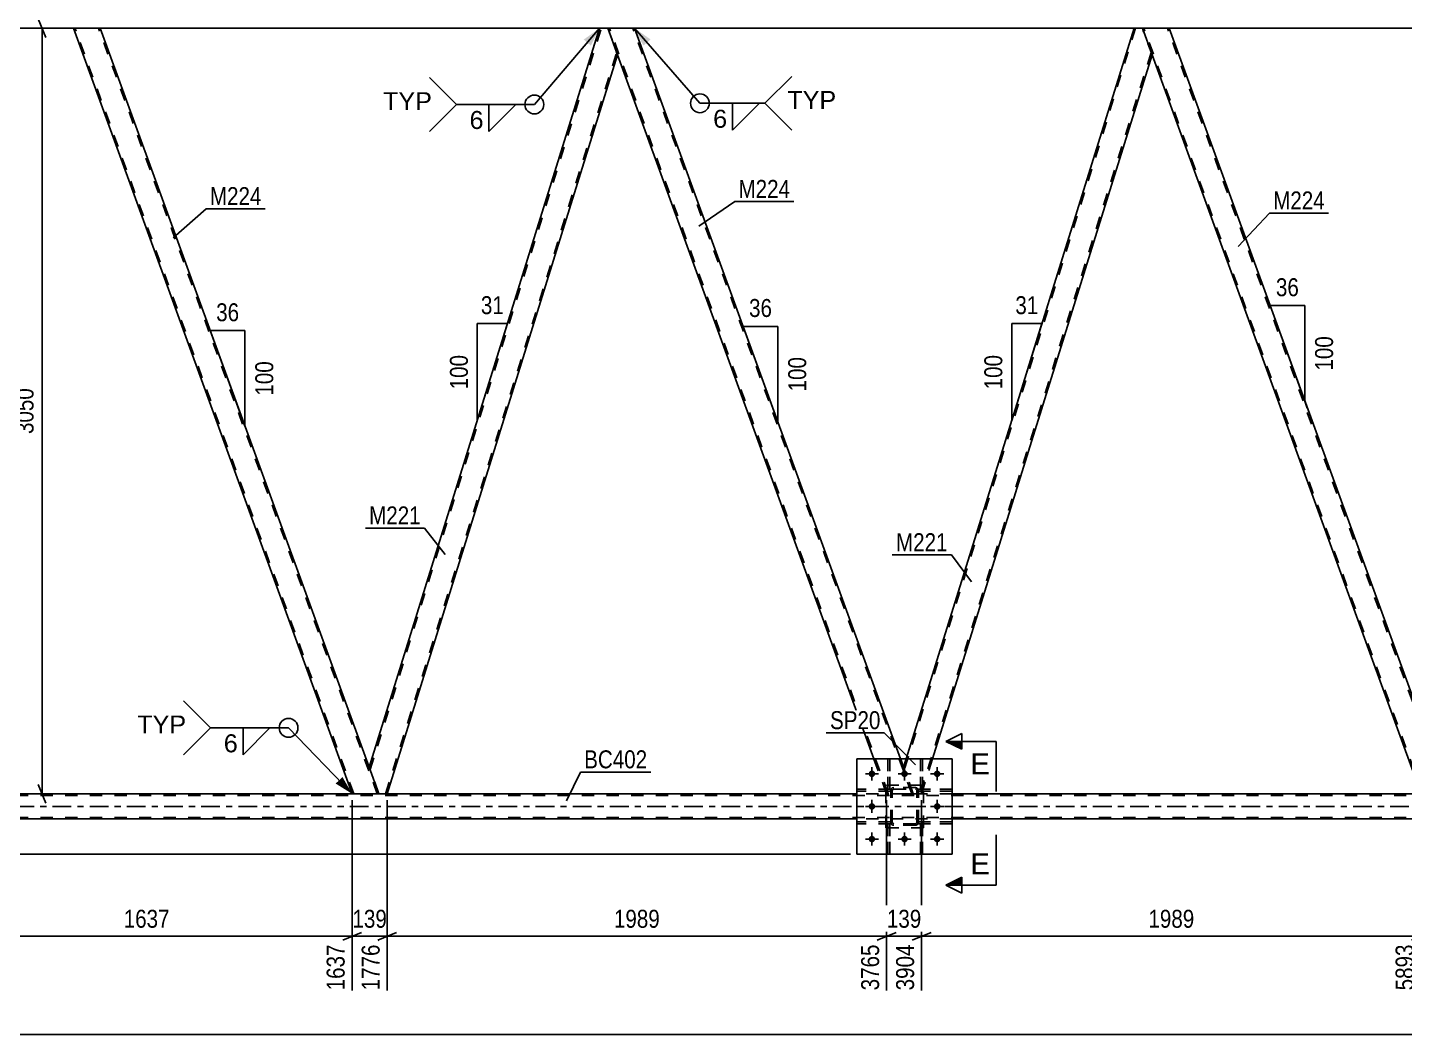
# Model space of a CAD drawing. Header units: millimetres. Extents: x 0 to 841, y 0 to 594.
# Drawn here: x 111.9 to 331.2, y 275.4 to 435.9 of the extents above; entities that cross this region are included whole.
import ezdxf

# ---------------------------------------------------------------- set-up
doc = ezdxf.new("R2010")
doc.units = ezdxf.units.MM
doc.linetypes.add('DXK_LINE_DOT2', pattern=[3.9198, 1.9599, -1.9599])
doc.linetypes.add('DXK_LINE_DOT3', pattern=[5.9187, 2.979, -0.9799, 0.9799, -0.9799])
doc.styles.add('Arial', font='ARIAL.TTF', dxfattribs={"height": 0.2})
doc.styles.add('Arial Narrow', font='ARIALN.TTF', dxfattribs={"height": 0.2})

# ---------------------------------------------------------------- blocks, each defined once
blk = doc.blocks.new('Part-103655156-4198 - 3756')
at = {"color": 7, "linetype": 'DXK_LINE_DOT2'}
for p, q in [((249.38, 314.27), (249.42, 314.45)), ((249.42, 314.45), (249.38, 314.27)), ((249.38, 309.23), (249.38, 314.27)), ((249.62, 314.27), (249.64, 314.36)), ((249.62, 309.23), (249.62, 314.27)), ((249.64, 314.36), (249.69, 314.44)), ((249.68, 314.71), (249.86, 314.75)), ((249.86, 314.75), (249.68, 314.71)), ((249.69, 314.44), (249.77, 314.49)), ((249.77, 314.49), (249.86, 314.51)), ((253.3, 314.75), (249.86, 314.75)), ((249.86, 314.51), (253.3, 314.51)), ((253.3, 314.75), (253.49, 314.71)), ((253.49, 314.71), (253.3, 314.75)), ((253.3, 314.51), (253.39, 314.49)), ((253.39, 314.49), (253.47, 314.44)), ((253.47, 314.44), (253.52, 314.36)), ((253.52, 314.36), (253.54, 314.27)), ((253.54, 309.23), (253.54, 314.27)), ((253.75, 314.45), (253.78, 314.27)), ((253.78, 314.27), (253.75, 314.45)), ((253.78, 309.23), (253.78, 314.27)), ((249.42, 309.05), (249.38, 309.23)), ((249.38, 309.23), (249.42, 309.05)), ((249.64, 309.14), (249.62, 309.23)), ((249.69, 309.06), (249.64, 309.14)), ((249.86, 308.75), (249.68, 308.79)), ((249.68, 308.79), (249.86, 308.75)), ((249.77, 309.01), (249.69, 309.06)), ((249.86, 308.99), (249.77, 309.01)), ((253.3, 308.99), (249.86, 308.99)), ((253.3, 308.75), (249.86, 308.75)), ((253.39, 309.01), (253.3, 308.99)), ((253.49, 308.79), (253.3, 308.75)), ((253.3, 308.75), (253.49, 308.79)), ((253.47, 309.06), (253.39, 309.01)), ((253.52, 309.14), (253.47, 309.06)), ((253.54, 309.23), (253.52, 309.14)), ((253.78, 309.23), (253.75, 309.05)), ((253.75, 309.05), (253.78, 309.23))]:
    blk.add_line(p, q, dxfattribs=at)
at = {"color": 7, "linetype": 'DXK_LINE_DOT3'}
blk.add_line((251.58, 311.75), (251.58, 311.75), dxfattribs=at)
at = {"color": 7, "linetype": 'DXK_LINE_DOT2'}
for centre, start, end in [((249.86, 314.27), 112.5, 157.5), ((249.86, 314.27), 112.5, 157.5), ((253.3, 314.27), 22.5, 67.5), ((253.3, 314.27), 22.5, 67.5), ((249.86, 309.23), 202.5, 247.5), ((249.86, 309.23), 202.5, 247.5), ((253.3, 309.23), 292.5, 337.5), ((253.3, 309.23), 292.5, 337.5)]:
    blk.add_arc(centre, 0.48, start, end, dxfattribs=at)
blk = doc.blocks.new('Part-103655156-4199 - 3756')
at = {"color": 7, "linetype": 'DXK_LINE_DOT2'}
for p, q in [((254.58, 315.15), (248.58, 315.15)), ((248.58, 308.35), (248.58, 315.15)), ((254.58, 308.35), (254.58, 315.15)), ((254.58, 308.35), (248.58, 308.35))]:
    blk.add_line(p, q, dxfattribs=at)
blk = doc.blocks.new('Part-103655156-4169 - 3756')
at = {"color": 7, "linetype": 'DXK_LINE_DOT2'}
for p, q in [((254.14, 319.35), (254.14, 314.51)), ((254.46, 319.35), (254.14, 319.35)), ((254.46, 314.51), (254.46, 319.35)), ((254.14, 315.11), (254.46, 315.11)), ((254.14, 314.51), (254.46, 314.51))]:
    blk.add_line(p, q, dxfattribs=at)
blk = doc.blocks.new('Bolt-103655156-3885 - 3756')
at = {"color": 1, "linetype": 'Continuous'}
for p, q in [((245.34, 316.95), (246.04, 316.95)), ((246.38, 317.99), (246.38, 317.3)), ((246.38, 315.91), (246.38, 316.6)), ((247.42, 316.95), (246.73, 316.95)), ((250.54, 316.95), (251.24, 316.95)), ((251.58, 317.99), (251.58, 317.3)), ((251.58, 315.91), (251.58, 316.6)), ((252.62, 316.95), (251.93, 316.95)), ((255.74, 316.95), (256.44, 316.95)), ((256.78, 317.99), (256.78, 317.3)), ((256.78, 315.91), (256.78, 316.6)), ((257.82, 316.95), (257.13, 316.95)), ((245.34, 311.75), (246.04, 311.75)), ((246.38, 312.79), (246.38, 312.1)), ((247.42, 311.75), (246.73, 311.75)), ((255.74, 311.75), (256.44, 311.75)), ((256.78, 312.79), (256.78, 312.1)), ((257.82, 311.75), (257.13, 311.75)), ((246.38, 310.71), (246.38, 311.4)), ((256.78, 310.71), (256.78, 311.4)), ((246.38, 307.59), (246.38, 306.9)), ((251.58, 307.59), (251.58, 306.9)), ((256.78, 307.59), (256.78, 306.9)), ((245.34, 306.55), (246.04, 306.55)), ((246.38, 305.51), (246.38, 306.2)), ((247.42, 306.55), (246.73, 306.55)), ((250.54, 306.55), (251.24, 306.55)), ((251.58, 305.51), (251.58, 306.2)), ((252.62, 306.55), (251.93, 306.55)), ((255.74, 306.55), (256.44, 306.55)), ((256.78, 305.51), (256.78, 306.2)), ((257.82, 306.55), (257.13, 306.55))]:
    blk.add_line(p, q, dxfattribs=at)
blk = doc.blocks.new('Part-103655156-4166 - 3756')
at = {"color": 7, "linetype": 'DXK_LINE_DOT2'}
for p, q in [((249.38, 309.31), (243.98, 309.31)), ((243.98, 308.99), (243.98, 309.31)), ((248.78, 308.99), (248.78, 309.31)), ((249.38, 309.31), (249.38, 308.99)), ((249.38, 308.99), (243.98, 308.99))]:
    blk.add_line(p, q, dxfattribs=at)
blk = doc.blocks.new('Part-103655156-4157 - 3756')
at = {"color": 7, "linetype": 'DXK_LINE_DOT2'}
for p, q in [((254.14, 314.51), (254.14, 319.35)), ((254.14, 319.35), (254.46, 319.35)), ((254.46, 319.35), (254.46, 314.51)), ((254.14, 315.11), (254.46, 315.11)), ((254.46, 314.51), (254.14, 314.51))]:
    blk.add_line(p, q, dxfattribs=at)
blk = doc.blocks.new('Part-103655156-3952 - 3756')
at = {"color": 7, "linetype": 'DXK_LINE_DOT2'}
for p, q in [((288.39, 435.76), (251.57, 317.63)), ((290.87, 431.88), (254.05, 313.76)), ((251.86, 319.35), (251.44, 318.01)), ((256.05, 319.35), (254.3, 313.76)), ((252.98, 313.76), (251.44, 318.01)), ((254.3, 313.76), (252.98, 313.76))]:
    blk.add_line(p, q, dxfattribs=at)
at = {"color": 2, "linetype": 'Continuous'}
for p, q in [((288.14, 435.76), (251.86, 319.35)), ((289.46, 435.76), (288.14, 435.76)), ((291, 431.5), (289.46, 435.76)), ((291, 431.5), (256.05, 319.35))]:
    blk.add_line(p, q, dxfattribs=at)
blk = doc.blocks.new('Part-103655156-3957 - 3756')
at = {"color": 2, "linetype": 'Continuous'}
for p, q in [((208.58, 435.76), (204.32, 435.76)), ((250.95, 319.35), (208.58, 435.76)), ((246.69, 319.35), (205.87, 431.51))]:
    blk.add_line(p, q, dxfattribs=at)
at = {"color": 7, "linetype": 'DXK_LINE_DOT2'}
for p, q in [((204.32, 435.76), (205.87, 431.51)), ((248.98, 313.76), (204.58, 435.76)), ((252.73, 313.76), (208.32, 435.76)), ((248.73, 313.76), (246.69, 319.35)), ((252.98, 313.76), (250.95, 319.35)), ((252.98, 313.76), (248.73, 313.76))]:
    blk.add_line(p, q, dxfattribs=at)
blk = doc.blocks.new('Part-103655156-3962 - 3756')
at = {"color": 2, "linetype": 'Continuous'}
for p, q in [((166.3, 318.01), (203.01, 435.76)), ((204.32, 435.76), (203.01, 435.76)), ((205.87, 431.51), (204.32, 435.76)), ((169.17, 313.76), (205.87, 431.51)), ((167.85, 313.76), (166.3, 318.01)), ((167.85, 313.76), (169.17, 313.76))]:
    blk.add_line(p, q, dxfattribs=at)
at = {"color": 7, "linetype": 'DXK_LINE_DOT2'}
for p, q in [((166.44, 317.63), (203.26, 435.76)), ((168.92, 313.76), (205.73, 431.88)), ((168.9, 313.76), (168.86, 313.76)), ((168.86, 313.76), (168.9, 313.76)), ((168.9, 313.76), (168.92, 313.76)), ((168.92, 313.76), (168.9, 313.76))]:
    blk.add_line(p, q, dxfattribs=at)
blk = doc.blocks.new('Part-103655156-3975 - 3756')
at = {"color": 2, "linetype": 'Continuous'}
for p, q in [((163.59, 313.76), (98.12, 313.76)), ((243.98, 313.76), (169.17, 313.76)), ((333.86, 313.76), (259.18, 313.76)), ((243.98, 309.76), (98.12, 309.76)), ((499.39, 309.76), (259.18, 309.76))]:
    blk.add_line(p, q, dxfattribs=at)
at = {"color": 7, "linetype": 'DXK_LINE_DOT2'}
for p, q in [((169.17, 313.76), (163.59, 313.76)), ((259.18, 313.76), (243.98, 313.76)), ((656.85, 313.52), (98.12, 313.52)), ((656.85, 310), (98.12, 310)), ((259.18, 309.76), (243.98, 309.76))]:
    blk.add_line(p, q, dxfattribs=at)
at = {"color": 7, "linetype": 'DXK_LINE_DOT3'}
blk.add_line((98.12, 311.76), (656.85, 311.76), dxfattribs=at)
blk = doc.blocks.new('Part-103655156-3996 - 3756')
at = {"color": 2, "linetype": 'Continuous'}
for p, q in [((119.19, 435.76), (52.26, 435.76)), ((203.01, 435.76), (123.45, 435.76)), ((288.14, 435.76), (208.58, 435.76)), ((373.27, 435.76), (293.71, 435.76))]:
    blk.add_line(p, q, dxfattribs=at)
at = {"color": 7, "linetype": 'DXK_LINE_DOT2'}
for p, q in [((123.45, 435.76), (119.19, 435.76)), ((208.58, 435.76), (203.01, 435.76)), ((293.71, 435.76), (288.14, 435.76))]:
    blk.add_line(p, q, dxfattribs=at)
blk = doc.blocks.new('Bolt-103655156-3997 - 3756')
at = {"linetype": 'Continuous'}
for points in [[(246.9, 316.95, -1), (245.86, 316.95, -1)], [(252.1, 316.95, -1), (251.06, 316.95, -1)], [(257.3, 316.95, -1), (256.26, 316.95, -1)], [(246.9, 311.75, -1), (245.86, 311.75, -1)], [(257.3, 311.75, -1), (256.26, 311.75, -1)], [(246.9, 306.55, -1), (245.86, 306.55, -1)], [(252.1, 306.55, -1), (251.06, 306.55, -1)], [(257.3, 306.55, -1), (256.26, 306.55, -1)]]:
    blk.add_hatch(color=1, dxfattribs=at).paths.add_polyline_path(points)
at = {"color": 1, "linetype": 'Continuous'}
for p, q in [((247.42, 316.95), (245.34, 316.95)), ((246.38, 317.99), (246.38, 315.91)), ((252.62, 316.95), (250.54, 316.95)), ((251.58, 317.99), (251.58, 315.91)), ((257.82, 316.95), (255.74, 316.95)), ((256.78, 317.99), (256.78, 315.91)), ((247.42, 311.75), (245.34, 311.75)), ((246.38, 312.79), (246.38, 310.71)), ((257.82, 311.75), (255.74, 311.75)), ((256.78, 312.79), (256.78, 310.71)), ((246.38, 307.59), (246.38, 305.51)), ((251.58, 307.59), (251.58, 305.51)), ((256.78, 307.59), (256.78, 305.51)), ((247.42, 306.55), (245.34, 306.55)), ((252.62, 306.55), (250.54, 306.55)), ((257.82, 306.55), (255.74, 306.55))]:
    blk.add_line(p, q, dxfattribs=at)
blk = doc.blocks.new('Part-103655156-4002 - 3756')
at = {"color": 2, "linetype": 'Continuous'}
for p, q in [((123.45, 435.76), (119.19, 435.76)), ((119.19, 435.76), (163.59, 313.76)), ((166.3, 318.01), (123.45, 435.76)), ((167.53, 313.76), (163.59, 313.76)), ((167.81, 313.76), (167.53, 313.76)), ((167.81, 313.76), (167.85, 313.76))]:
    blk.add_line(p, q, dxfattribs=at)
at = {"color": 7, "linetype": 'DXK_LINE_DOT2'}
for p, q in [((163.85, 313.76), (119.44, 435.76)), ((167.59, 313.76), (123.19, 435.76)), ((167.85, 313.76), (166.3, 318.01)), ((167.53, 313.76), (167.7, 313.76))]:
    blk.add_line(p, q, dxfattribs=at)
blk = doc.blocks.new('Part-103655156-4160 - 3756')
at = {"color": 7, "linetype": 'DXK_LINE_DOT2'}
for p, q in [((253.78, 308.99), (253.78, 309.31)), ((253.78, 309.31), (259.18, 309.31)), ((254.38, 308.99), (254.38, 309.31)), ((259.18, 309.31), (259.18, 308.99)), ((259.18, 308.99), (253.78, 308.99))]:
    blk.add_line(p, q, dxfattribs=at)
blk = doc.blocks.new('Part-103655156-4121 - 3756')
at = {"color": 7, "linetype": 'DXK_LINE_DOT2'}
for p, q in [((254.46, 308.99), (254.14, 308.99)), ((254.14, 308.99), (254.14, 304.15)), ((254.14, 308.39), (254.46, 308.39)), ((254.46, 304.15), (254.46, 308.99)), ((254.14, 304.15), (254.46, 304.15))]:
    blk.add_line(p, q, dxfattribs=at)
blk = doc.blocks.new('Part-103655156-4047 - 3756')
at = {"color": 7, "linetype": 'DXK_LINE_DOT2'}
for p, q in [((254.58, 315.15), (248.58, 315.15)), ((248.58, 308.35), (248.58, 315.15)), ((254.58, 308.35), (254.58, 315.15)), ((254.58, 308.35), (248.58, 308.35))]:
    blk.add_line(p, q, dxfattribs=at)
blk = doc.blocks.new('Part-103655156-4163 - 3756')
at = {"color": 7, "linetype": 'DXK_LINE_DOT2'}
for p, q in [((249.38, 314.51), (243.98, 314.51)), ((243.98, 314.19), (243.98, 314.51)), ((249.38, 314.19), (243.98, 314.19)), ((248.78, 314.19), (248.78, 314.51)), ((249.38, 314.51), (249.38, 314.19))]:
    blk.add_line(p, q, dxfattribs=at)
blk = doc.blocks.new('Part-103655156-4093 - 3756')
at = {"color": 2, "linetype": 'Continuous'}
for p, q in [((293.71, 435.76), (289.46, 435.76)), ((336.57, 318.01), (293.71, 435.76)), ((333.86, 313.76), (291, 431.5)), ((337.8, 313.76), (333.86, 313.76)), ((338.08, 313.76), (337.8, 313.76)), ((338.08, 313.76), (338.12, 313.76))]:
    blk.add_line(p, q, dxfattribs=at)
at = {"color": 7, "linetype": 'DXK_LINE_DOT2'}
for p, q in [((291, 431.5), (289.46, 435.76)), ((334.12, 313.76), (289.71, 435.76)), ((337.86, 313.76), (293.46, 435.76)), ((338.12, 313.76), (336.57, 318.01)), ((337.8, 313.76), (337.97, 313.76)), ((338.12, 313.76), (338.12, 313.76))]:
    blk.add_line(p, q, dxfattribs=at)
blk = doc.blocks.new('Part-103655156-4107 - 3756')
at = {"color": 7, "linetype": 'DXK_LINE_DOT2'}
for p, q in [((254.14, 304.15), (254.14, 308.99)), ((254.14, 308.99), (254.46, 308.99)), ((254.14, 308.39), (254.46, 308.39)), ((254.46, 308.99), (254.46, 304.15)), ((254.46, 304.15), (254.14, 304.15))]:
    blk.add_line(p, q, dxfattribs=at)
blk = doc.blocks.new('Part-103655156-4126 - 3756')
at = {"color": 7, "linetype": 'DXK_LINE_DOT2'}
for p, q in [((248.94, 304.15), (248.94, 308.99)), ((248.94, 308.99), (249.26, 308.99)), ((248.94, 308.39), (249.26, 308.39)), ((249.26, 308.99), (249.26, 304.15)), ((249.26, 304.15), (248.94, 304.15))]:
    blk.add_line(p, q, dxfattribs=at)
blk = doc.blocks.new('Part-103655156-4132 - 3756')
at = {"color": 7, "linetype": 'DXK_LINE_DOT2'}
for p, q in [((248.94, 314.51), (248.94, 319.35)), ((248.94, 319.35), (249.26, 319.35)), ((249.26, 319.35), (249.26, 314.51)), ((248.94, 315.11), (249.26, 315.11)), ((249.26, 314.51), (248.94, 314.51))]:
    blk.add_line(p, q, dxfattribs=at)
blk = doc.blocks.new('Part-103655156-4136 - 3756')
at = {"color": 7, "linetype": 'DXK_LINE_DOT2'}
for p, q in [((248.94, 319.35), (248.94, 314.51)), ((249.26, 319.35), (248.94, 319.35)), ((249.26, 314.51), (249.26, 319.35)), ((248.94, 315.11), (249.26, 315.11)), ((248.94, 314.51), (249.26, 314.51))]:
    blk.add_line(p, q, dxfattribs=at)
blk = doc.blocks.new('Part-103655156-4145 - 3756')
at = {"color": 7, "linetype": 'DXK_LINE_DOT2'}
for p, q in [((253.78, 314.19), (253.78, 314.51)), ((253.78, 314.51), (259.18, 314.51)), ((259.18, 314.19), (253.78, 314.19)), ((254.38, 314.19), (254.38, 314.51)), ((259.18, 314.51), (259.18, 314.19))]:
    blk.add_line(p, q, dxfattribs=at)
blk = doc.blocks.new('Part-103655156-4151 - 3756')
at = {"color": 7, "linetype": 'DXK_LINE_DOT2'}
for p, q in [((259.18, 314.51), (253.78, 314.51)), ((253.78, 314.51), (253.78, 314.19)), ((253.78, 314.19), (259.18, 314.19)), ((254.38, 314.19), (254.38, 314.51)), ((259.18, 314.19), (259.18, 314.51))]:
    blk.add_line(p, q, dxfattribs=at)
blk = doc.blocks.new('Part-103655156-4154 - 3756')
at = {"color": 7, "linetype": 'DXK_LINE_DOT2'}
for p, q in [((259.18, 309.31), (253.78, 309.31)), ((253.78, 309.31), (253.78, 308.99)), ((254.38, 308.99), (254.38, 309.31)), ((259.18, 308.99), (259.18, 309.31)), ((253.78, 308.99), (259.18, 308.99))]:
    blk.add_line(p, q, dxfattribs=at)
blk = doc.blocks.new('Part-103655156-4182 - 3756')
at = {"color": 7, "linetype": 'DXK_LINE_DOT2'}
for p, q in [((249.38, 314.27), (249.42, 314.45)), ((249.42, 314.45), (249.38, 314.27)), ((249.38, 309.23), (249.38, 314.27)), ((249.62, 314.27), (249.64, 314.36)), ((249.62, 309.23), (249.62, 314.27)), ((249.64, 314.36), (249.69, 314.44)), ((249.68, 314.71), (249.86, 314.75)), ((249.86, 314.75), (249.68, 314.71)), ((249.69, 314.44), (249.77, 314.49)), ((249.77, 314.49), (249.86, 314.51)), ((253.3, 314.75), (249.86, 314.75)), ((249.86, 314.51), (253.3, 314.51)), ((253.3, 314.75), (253.49, 314.71)), ((253.49, 314.71), (253.3, 314.75)), ((253.3, 314.51), (253.39, 314.49)), ((253.39, 314.49), (253.47, 314.44)), ((253.47, 314.44), (253.52, 314.36)), ((253.52, 314.36), (253.54, 314.27)), ((253.54, 309.23), (253.54, 314.27)), ((253.75, 314.45), (253.78, 314.27)), ((253.78, 314.27), (253.75, 314.45)), ((253.78, 309.23), (253.78, 314.27)), ((249.42, 309.05), (249.38, 309.23)), ((249.38, 309.23), (249.42, 309.05)), ((249.64, 309.14), (249.62, 309.23)), ((249.69, 309.06), (249.64, 309.14)), ((249.86, 308.75), (249.68, 308.79)), ((249.68, 308.79), (249.86, 308.75)), ((249.77, 309.01), (249.69, 309.06)), ((249.86, 308.99), (249.77, 309.01)), ((253.3, 308.99), (249.86, 308.99)), ((253.3, 308.75), (249.86, 308.75)), ((253.39, 309.01), (253.3, 308.99)), ((253.49, 308.79), (253.3, 308.75)), ((253.3, 308.75), (253.49, 308.79)), ((253.47, 309.06), (253.39, 309.01)), ((253.52, 309.14), (253.47, 309.06)), ((253.54, 309.23), (253.52, 309.14)), ((253.78, 309.23), (253.75, 309.05)), ((253.75, 309.05), (253.78, 309.23))]:
    blk.add_line(p, q, dxfattribs=at)
at = {"color": 7, "linetype": 'DXK_LINE_DOT3'}
blk.add_line((251.58, 311.75), (251.58, 311.75), dxfattribs=at)
at = {"color": 7, "linetype": 'DXK_LINE_DOT2'}
for centre, start, end in [((249.86, 314.27), 112.5, 157.5), ((249.86, 314.27), 112.5, 157.5), ((253.3, 314.27), 22.5, 67.5), ((253.3, 314.27), 22.5, 67.5), ((249.86, 309.23), 202.5, 247.5), ((249.86, 309.23), 202.5, 247.5), ((253.3, 309.23), 292.5, 337.5), ((253.3, 309.23), 292.5, 337.5)]:
    blk.add_arc(centre, 0.48, start, end, dxfattribs=at)
blk = doc.blocks.new('Part-103655156-4185 - 3756')
at = {"color": 7, "linetype": 'DXK_LINE_DOT2'}
for p, q in [((249.38, 314.51), (243.98, 314.51)), ((243.98, 314.51), (243.98, 314.19)), ((249.38, 314.19), (243.98, 314.19)), ((248.78, 314.19), (248.78, 314.51)), ((249.38, 314.19), (249.38, 314.51))]:
    blk.add_line(p, q, dxfattribs=at)
blk = doc.blocks.new('Part-103655156-4186 - 3756')
at = {"color": 7, "linetype": 'DXK_LINE_DOT2'}
for p, q in [((249.38, 309.31), (243.98, 309.31)), ((243.98, 309.31), (243.98, 308.99)), ((248.78, 308.99), (248.78, 309.31)), ((249.38, 308.99), (249.38, 309.31)), ((249.38, 308.99), (243.98, 308.99))]:
    blk.add_line(p, q, dxfattribs=at)
blk = doc.blocks.new('Part-103655156-4190 - 3756')
at = {"color": 7, "linetype": 'DXK_LINE_DOT2'}
for p, q in [((249.26, 308.99), (248.94, 308.99)), ((248.94, 308.99), (248.94, 304.15)), ((248.94, 308.39), (249.26, 308.39)), ((249.26, 304.15), (249.26, 308.99)), ((248.94, 304.15), (249.26, 304.15))]:
    blk.add_line(p, q, dxfattribs=at)
blk = doc.blocks.new('Part-103655156-4196 - 3756')
at = {"color": 2, "linetype": 'Continuous'}
for p, q in [((259.18, 319.35), (243.98, 319.35)), ((243.98, 304.15), (243.98, 319.35)), ((259.18, 304.15), (259.18, 319.35)), ((259.18, 304.15), (243.98, 304.15))]:
    blk.add_line(p, q, dxfattribs=at)
blk = doc.blocks.new('Part-103655156-4197 - 3756')
at = {"color": 7, "linetype": 'DXK_LINE_DOT2'}
for p, q in [((243.98, 319.35), (259.18, 319.35)), ((243.98, 319.35), (243.98, 304.15)), ((259.18, 319.35), (259.18, 304.15)), ((243.98, 304.15), (259.18, 304.15))]:
    blk.add_line(p, q, dxfattribs=at)
blk = doc.blocks.new('StraightDimension-103655156-4549 - 3756')
at = {"color": 7, "linetype": 'Continuous'}
blk.add_line((51.62, 275.42), (795.3, 275.42), dxfattribs=at)
blk = doc.blocks.new('AngleDimension-103655156-5226 - 3756')
at = {"color": 7, "linetype": 'Continuous'}
for p, q in [((230.61, 375.24), (225.87, 388.25)), ((231.41, 388.25), (225.87, 388.25)), ((231.41, 373.02), (225.87, 388.25)), ((231.41, 373.02), (231.41, 388.25))]:
    blk.add_line(p, q, dxfattribs=at)
at = {"color": 0}
for points in [[(231.07, 389.15), (231.07, 393.35), (226.21, 393.35), (226.21, 389.15)], [(236.51, 383.98), (232.31, 383.98), (232.31, 377.29), (236.51, 377.29)]]:
    blk.add_wipeout(points, dxfattribs=at)
at = {"color": 3, "style": 'Arial Narrow'}
blk.add_text('36', height=2.863, dxfattribs=at).set_placement((226.81, 389.75))
blk.add_text('100', height=2.863, rotation=90.0002, dxfattribs=at).set_placement((235.91, 377.89))
blk = doc.blocks.new('StraightDimension-103655156-8567 - 3756')
at = {"color": 7, "linetype": 'Continuous'}
for p, q in [((163.59, 312.76), (163.59, 282.45)), ((169.17, 312.76), (169.17, 282.45)), ((162.09, 290.47), (165.09, 291.67)), ((163.59, 291.07), (169.17, 291.07)), ((170.67, 291.67), (167.67, 290.47))]:
    blk.add_line(p, q, dxfattribs=at)
at = {"color": 0}
blk.add_wipeout([(169.72, 291.82), (169.72, 296.02), (163.04, 296.02), (163.04, 291.82)], dxfattribs=at)
at = {"color": 0, "linetype": 'Continuous'}
blk.add_wipeout([(168.57, 290.37), (164.37, 290.37), (164.37, 281.85), (168.57, 281.85)], dxfattribs=at)
at = {"color": 3, "style": 'Arial Narrow'}
blk.add_text('139', height=2.863, dxfattribs=at).set_placement((163.64, 292.42))
at = {"color": 3, "linetype": 'Continuous', "style": 'Arial Narrow'}
blk.add_text('1776', height=2.863, rotation=90.0002, dxfattribs=at).set_placement((167.97, 282.45))
blk = doc.blocks.new('StraightDimension-103655156-8568 - 3756')
at = {"color": 7, "linetype": 'Continuous'}
for p, q in [((163.59, 312.76), (163.59, 282.45)), ((98.12, 308.76), (98.12, 287.94)), ((99.62, 291.67), (96.62, 290.47)), ((98.12, 291.07), (163.59, 291.07)), ((162.09, 290.47), (165.09, 291.67))]:
    blk.add_line(p, q, dxfattribs=at)
at = {"color": 0}
blk.add_wipeout([(135.11, 291.82), (135.11, 296.02), (126.6, 296.02), (126.6, 291.82)], dxfattribs=at)
at = {"color": 0, "linetype": 'Continuous'}
for points in [[(97.52, 290.37), (93.32, 290.37), (93.32, 287.34), (97.52, 287.34)], [(162.99, 290.37), (158.79, 290.37), (158.79, 281.85), (162.99, 281.85)]]:
    blk.add_wipeout(points, dxfattribs=at)
at = {"color": 3, "style": 'Arial Narrow'}
blk.add_text('1637', height=2.863, dxfattribs=at).set_placement((127.2, 292.42))
at = {"color": 3, "linetype": 'Continuous', "style": 'Arial Narrow'}
for s, height, p in [('0', 2.86, (96.92, 287.94)), ('1637', 2.863, (162.39, 282.45))]:
    blk.add_text(s, height=height, rotation=90.0002, dxfattribs=at).set_placement(p)
blk = doc.blocks.new('AngleDimension-103655156-12582 - 3756')
at = {"color": 7, "linetype": 'Continuous'}
for p, q in [((183.52, 388.7), (188.34, 388.7)), ((183.52, 373.23), (188.34, 388.7)), ((183.52, 373.23), (183.52, 388.7)), ((183.79, 374.1), (183.52, 373.23))]:
    blk.add_line(p, q, dxfattribs=at)
at = {"color": 0}
for points in [[(188.35, 389.6), (188.35, 393.8), (183.5, 393.8), (183.5, 389.6)], [(182.62, 384.3), (178.42, 384.3), (178.42, 377.62), (182.62, 377.62)]]:
    blk.add_wipeout(points, dxfattribs=at)
at = {"color": 3, "style": 'Arial Narrow'}
blk.add_text('31', height=2.863, dxfattribs=at).set_placement((184.1, 390.2))
blk.add_text('100', height=2.863, rotation=90.0002, dxfattribs=at).set_placement((182.02, 378.22))
blk = doc.blocks.new('StraightDimension-103655156-8566 - 3756')
at = {"color": 7, "linetype": 'Continuous'}
for p, q in [((169.17, 312.76), (169.17, 282.45)), ((248.73, 312.76), (248.73, 282.45)), ((170.67, 291.67), (167.67, 290.47)), ((169.17, 291.07), (248.73, 291.07)), ((247.23, 290.47), (250.23, 291.67))]:
    blk.add_line(p, q, dxfattribs=at)
at = {"color": 0}
blk.add_wipeout([(213.2, 291.82), (213.2, 296.02), (204.69, 296.02), (204.69, 291.82)], dxfattribs=at)
at = {"color": 0, "linetype": 'Continuous'}
blk.add_wipeout([(248.13, 290.37), (243.93, 290.37), (243.93, 281.85), (248.13, 281.85)], dxfattribs=at)
at = {"color": 3, "style": 'Arial Narrow'}
blk.add_text('1989', height=2.863, dxfattribs=at).set_placement((205.29, 292.42))
at = {"color": 3, "linetype": 'Continuous', "style": 'Arial Narrow'}
blk.add_text('3765', height=2.863, rotation=90.0002, dxfattribs=at).set_placement((247.53, 282.45))
blk = doc.blocks.new('AngleDimension-103655156-5212 - 3756')
at = {"color": 7, "linetype": 'Continuous'}
for p, q in [((145.47, 375.24), (140.98, 387.57)), ((146.52, 387.57), (140.98, 387.57)), ((146.52, 372.35), (140.98, 387.57)), ((146.52, 372.35), (146.52, 387.57))]:
    blk.add_line(p, q, dxfattribs=at)
at = {"color": 0}
for points in [[(146.18, 388.47), (146.18, 392.67), (141.33, 392.67), (141.33, 388.47)], [(151.62, 383.3), (147.42, 383.3), (147.42, 376.62), (151.62, 376.62)]]:
    blk.add_wipeout(points, dxfattribs=at)
at = {"color": 3, "style": 'Arial Narrow'}
blk.add_text('36', height=2.863, dxfattribs=at).set_placement((141.93, 389.07))
blk.add_text('100', height=2.863, rotation=90.0002, dxfattribs=at).set_placement((151.02, 377.22))
blk = doc.blocks.new('StraightDimension-103655156-12560 - 3756')
at = {"color": 7, "linetype": 'Continuous'}
for p, q in [((114.79, 434.26), (113.59, 437.26)), ((116.53, 435.76), (111.34, 435.76)), ((114.19, 313.76), (114.19, 435.76)), ((113.27, 313.76), (111.34, 313.76)), ((113.59, 315.26), (114.79, 312.26))]:
    blk.add_line(p, q, dxfattribs=at)
at = {"color": 0}
blk.add_wipeout([(113.44, 379.01), (109.24, 379.01), (109.24, 370.5), (113.44, 370.5)], dxfattribs=at)
at = {"color": 3, "style": 'Arial Narrow'}
blk.add_text('3050', height=2.863, rotation=90.0002, dxfattribs=at).set_placement((112.84, 371.1))
blk = doc.blocks.new('StraightDimension-103655156-4216 - 3756')
at = {"color": 7, "linetype": 'Continuous'}
blk.add_line((242.98, 304.15), (25.48, 304.15), dxfattribs=at)
blk = doc.blocks.new('AngleDimension-103655156-5240 - 3756')
at = {"color": 7, "linetype": 'Continuous'}
for p, q in [((315.34, 391.56), (309.8, 391.56)), ((315.34, 376.34), (309.8, 391.56)), ((315.34, 376.34), (315.34, 391.56)), ((315.74, 375.24), (315.34, 376.34))]:
    blk.add_line(p, q, dxfattribs=at)
at = {"color": 0}
for points in [[(315, 392.46), (315, 396.66), (310.14, 396.66), (310.14, 392.46)], [(320.44, 387.29), (316.24, 387.29), (316.24, 380.61), (320.44, 380.61)]]:
    blk.add_wipeout(points, dxfattribs=at)
at = {"color": 3, "style": 'Arial Narrow'}
blk.add_text('36', height=2.863, dxfattribs=at).set_placement((310.74, 393.06))
blk.add_text('100', height=2.863, rotation=90.0002, dxfattribs=at).set_placement((319.84, 381.21))
blk = doc.blocks.new('StraightDimension-103655156-8564 - 3756')
at = {"color": 7, "linetype": 'Continuous'}
for p, q in [((254.3, 312.76), (254.3, 282.45)), ((333.86, 312.76), (333.86, 282.45)), ((255.8, 291.67), (252.8, 290.47)), ((254.3, 291.07), (333.86, 291.07)), ((332.36, 290.47), (335.36, 291.67))]:
    blk.add_line(p, q, dxfattribs=at)
at = {"color": 0}
blk.add_wipeout([(298.34, 291.82), (298.34, 296.02), (289.83, 296.02), (289.83, 291.82)], dxfattribs=at)
at = {"color": 0, "linetype": 'Continuous'}
blk.add_wipeout([(333.26, 290.37), (329.06, 290.37), (329.06, 281.85), (333.26, 281.85)], dxfattribs=at)
at = {"color": 3, "style": 'Arial Narrow'}
blk.add_text('1989', height=2.863, dxfattribs=at).set_placement((290.43, 292.42))
at = {"color": 3, "linetype": 'Continuous', "style": 'Arial Narrow'}
blk.add_text('5893', height=2.863, rotation=90.0002, dxfattribs=at).set_placement((332.66, 282.45))
blk = doc.blocks.new('StraightDimension-103655156-8565 - 3756')
at = {"color": 7, "linetype": 'Continuous'}
for p, q in [((248.73, 312.76), (248.73, 282.45)), ((254.3, 312.76), (254.3, 282.45)), ((247.23, 290.47), (250.23, 291.67)), ((248.73, 291.07), (254.3, 291.07)), ((255.8, 291.67), (252.8, 290.47))]:
    blk.add_line(p, q, dxfattribs=at)
at = {"color": 0}
blk.add_wipeout([(254.86, 291.82), (254.86, 296.02), (248.17, 296.02), (248.17, 291.82)], dxfattribs=at)
at = {"color": 0, "linetype": 'Continuous'}
blk.add_wipeout([(253.7, 290.37), (249.5, 290.37), (249.5, 281.85), (253.7, 281.85)], dxfattribs=at)
at = {"color": 3, "style": 'Arial Narrow'}
blk.add_text('139', height=2.863, dxfattribs=at).set_placement((248.77, 292.42))
at = {"color": 3, "linetype": 'Continuous', "style": 'Arial Narrow'}
blk.add_text('3904', height=2.863, rotation=90.0002, dxfattribs=at).set_placement((253.1, 282.45))
blk = doc.blocks.new('AngleDimension-103655156-12595 - 3756')
at = {"color": 7, "linetype": 'Continuous'}
for p, q in [((268.65, 388.7), (273.47, 388.7)), ((268.65, 373.23), (273.47, 388.7)), ((268.65, 373.23), (268.65, 388.7)), ((268.92, 374.1), (268.65, 373.23))]:
    blk.add_line(p, q, dxfattribs=at)
at = {"color": 0}
for points in [[(273.49, 389.6), (273.49, 393.8), (268.63, 393.8), (268.63, 389.6)], [(267.75, 384.3), (263.55, 384.3), (263.55, 377.62), (267.75, 377.62)]]:
    blk.add_wipeout(points, dxfattribs=at)
at = {"color": 3, "style": 'Arial Narrow'}
blk.add_text('31', height=2.863, dxfattribs=at).set_placement((269.23, 390.2))
blk.add_text('100', height=2.863, rotation=90.0002, dxfattribs=at).set_placement((267.15, 378.22))
blk = doc.blocks.new('Mark-103655156-3958 - 3756')
at = {"color": 0}
blk.add_wipeout([(174.51, 356.7), (174.51, 359.7), (166.29, 359.7), (166.29, 356.7)], dxfattribs=at)
blk.add_wipeout([(174.51, 356.7), (174.51, 359.7), (166.29, 359.7), (166.29, 356.7)], dxfattribs=at)
at = {"color": 30, "linetype": 'Continuous'}
for p in [(165.69, 356.1), (178.41, 351.9)]:
    blk.add_line(p, (175.11, 356.1), dxfattribs=at)
at = {"color": 3, "style": 'Arial Narrow'}
blk.add_text('M221', height=2.863, dxfattribs=at).set_placement((166.29, 356.7))
blk = doc.blocks.new('SectionMark-103655156-5348 - 3756')
at = {"linetype": 'Continuous'}
for points in [[(260.68, 322.11), (260.68, 320.86), (258.18, 322.11)], [(260.68, 300.46), (260.68, 299.21), (258.18, 299.21)]]:
    blk.add_hatch(color=6, dxfattribs=at).paths.add_polyline_path(points)
at = {"color": 6, "linetype": 'Continuous'}
for p, q in [((258.18, 322.11), (260.68, 323.36)), ((260.68, 320.86), (260.68, 323.36)), ((266.18, 322.11), (258.18, 322.11)), ((258.18, 322.11), (260.68, 320.86)), ((258.18, 299.21), (260.68, 300.46)), ((266.18, 299.21), (258.18, 299.21)), ((260.68, 297.96), (258.18, 299.21)), ((260.68, 300.46), (260.68, 297.96))]:
    blk.add_line(p, q, dxfattribs=at)
at = {"color": 0, "linetype": 'Continuous'}
for points in [[(265.18, 316.86), (265.18, 320.36), (262.07, 320.36), (262.07, 316.86)], [(265.18, 300.96), (265.18, 304.46), (262.07, 304.46), (262.07, 300.96)]]:
    blk.add_wipeout(points, dxfattribs=at)
at = {"color": 6, "linetype": 'Continuous'}
for p, q in [((266.18, 322.11), (266.18, 314.11)), ((266.18, 299.21), (266.18, 307.21))]:
    blk.add_line(p, q, dxfattribs=at)
at = {"color": 3, "linetype": 'Continuous', "style": 'Arial'}
for p in [(262.07, 316.86), (262.07, 300.96)]:
    blk.add_text('E', height=3.34, dxfattribs=at).set_placement(p)
blk = doc.blocks.new('Mark-103655156-3948 - 3756')
at = {"color": 0}
blk.add_wipeout([(258.44, 352.43), (258.44, 355.43), (250.22, 355.43), (250.22, 352.43)], dxfattribs=at)
blk.add_wipeout([(258.44, 352.43), (258.44, 355.43), (250.22, 355.43), (250.22, 352.43)], dxfattribs=at)
at = {"color": 30, "linetype": 'Continuous'}
for p in [(249.62, 351.83), (262.24, 347.54)]:
    blk.add_line(p, (259.04, 351.83), dxfattribs=at)
at = {"color": 3, "style": 'Arial Narrow'}
blk.add_text('M221', height=2.863, dxfattribs=at).set_placement((250.22, 352.43))
blk = doc.blocks.new('Mark-103655156-3953 - 3756')
at = {"color": 0}
blk.add_wipeout([(233.35, 408.73), (233.35, 411.73), (225.13, 411.73), (225.13, 408.73)], dxfattribs=at)
blk.add_wipeout([(233.35, 408.73), (233.35, 411.73), (225.13, 411.73), (225.13, 408.73)], dxfattribs=at)
at = {"color": 30, "linetype": 'Continuous'}
for p, q in [((218.83, 404.2), (224.53, 408.13)), ((224.53, 408.13), (233.95, 408.13))]:
    blk.add_line(p, q, dxfattribs=at)
at = {"color": 3, "style": 'Arial Narrow'}
blk.add_text('M224', height=2.863, dxfattribs=at).set_placement((225.13, 408.73))
blk = doc.blocks.new('Mark-103655156-3971 - 3756')
at = {"color": 0}
blk.add_wipeout([(210.59, 317.83), (210.59, 320.83), (200.55, 320.83), (200.55, 317.83)], dxfattribs=at)
blk.add_wipeout([(210.59, 317.83), (210.59, 320.83), (200.55, 320.83), (200.55, 317.83)], dxfattribs=at)
at = {"color": 30, "linetype": 'Continuous'}
for p, q in [((197.71, 312.65), (199.95, 317.23)), ((199.95, 317.23), (211.19, 317.23))]:
    blk.add_line(p, q, dxfattribs=at)
at = {"color": 3, "style": 'Arial Narrow'}
blk.add_text('BC402', height=2.863, dxfattribs=at).set_placement((200.55, 317.83))
blk = doc.blocks.new('Mark-103655156-3998 - 3756')
at = {"color": 0}
blk.add_wipeout([(149.15, 407.58), (149.15, 410.58), (140.93, 410.58), (140.93, 407.58)], dxfattribs=at)
blk.add_wipeout([(149.15, 407.58), (149.15, 410.58), (140.93, 410.58), (140.93, 407.58)], dxfattribs=at)
at = {"color": 30, "linetype": 'Continuous'}
for p, q in [((135.08, 402.34), (140.33, 406.98)), ((140.33, 406.98), (149.75, 406.98))]:
    blk.add_line(p, q, dxfattribs=at)
at = {"color": 3, "style": 'Arial Narrow'}
blk.add_text('M224', height=2.863, dxfattribs=at).set_placement((140.93, 407.58))
blk = doc.blocks.new('WeldMark-103655156-5377 - 3756')
at = {"linetype": 'Continuous'}
blk.add_hatch(color=30, dxfattribs=at).paths.add_polyline_path([(200.48, 433.96), (203.01, 435.76), (201.62, 432.99)])
at = {"color": 30, "linetype": 'Continuous'}
blk.add_line((203.01, 435.76), (192.61, 423.61), dxfattribs=at)
at = {"color": 3, "linetype": 'Continuous'}
for q in [(175.9, 427.9), (175.9, 419.33)]:
    blk.add_line((180.19, 423.61), q, dxfattribs=at)
for start, end in [(90, 270), (270, 90)]:
    blk.add_arc((192.61, 423.61), 1.5, start, end, dxfattribs=at)
at = {"color": 0}
blk.add_wipeout([(184.71, 419.51), (184.71, 422.91), (182.09, 422.91), (182.09, 419.51)], dxfattribs=at)
at = {"color": 30, "linetype": 'Continuous'}
blk.add_line((180.19, 423.61), (192.61, 423.61), dxfattribs=at)
at = {"color": 3, "linetype": 'Continuous'}
for p, q in [((185.37, 423.61), (189.65, 423.61)), ((189.65, 423.61), (185.37, 419.33)), ((185.37, 419.33), (185.37, 423.61))]:
    blk.add_line(p, q, dxfattribs=at)
at = {"color": 3, "style": 'Arial'}
blk.add_text('6', height=2.87, dxfattribs=at).set_placement((182.29, 419.71))
at = {"color": 0, "linetype": 'Continuous'}
blk.add_wipeout([(176.29, 422.71), (176.29, 425.71), (168.51, 425.71), (168.51, 422.71)], dxfattribs=at)
blk.add_wipeout([(176.29, 422.71), (176.29, 425.71), (168.51, 425.71), (168.51, 422.71)], dxfattribs=at)
at = {"color": 3, "linetype": 'Continuous', "style": 'Arial'}
blk.add_text('TYP', height=2.865, dxfattribs=at).set_placement((168.51, 422.71))
blk = doc.blocks.new('Mark-103655156-4089 - 3756')
at = {"color": 0}
blk.add_wipeout([(318.52, 406.89), (318.52, 409.89), (310.3, 409.89), (310.3, 406.89)], dxfattribs=at)
blk.add_wipeout([(318.52, 406.89), (318.52, 409.89), (310.3, 409.89), (310.3, 406.89)], dxfattribs=at)
at = {"color": 30, "linetype": 'Continuous'}
for p, q in [((304.72, 400.96), (309.7, 406.29)), ((309.7, 406.29), (319.12, 406.29))]:
    blk.add_line(p, q, dxfattribs=at)
at = {"color": 3, "style": 'Arial Narrow'}
blk.add_text('M224', height=2.863, dxfattribs=at).set_placement((310.3, 406.89))
blk = doc.blocks.new('Mark-103655156-4192 - 3756')
at = {"color": 0}
blk.add_wipeout([(247.75, 324.07), (247.75, 327.07), (239.71, 327.07), (239.71, 324.07)], dxfattribs=at)
blk.add_wipeout([(247.75, 324.07), (247.75, 327.07), (239.71, 327.07), (239.71, 324.07)], dxfattribs=at)
at = {"color": 30, "linetype": 'Continuous'}
for p in [(239.11, 323.47), (253.35, 318.37)]:
    blk.add_line(p, (248.35, 323.47), dxfattribs=at)
at = {"color": 3, "style": 'Arial Narrow'}
blk.add_text('SP20', height=2.863, dxfattribs=at).set_placement((239.71, 324.07))
blk = doc.blocks.new('WeldMark-103655156-5362 - 3756')
at = {"linetype": 'Continuous'}
blk.add_hatch(color=30, dxfattribs=at).paths.add_polyline_path([(209.98, 433), (208.58, 435.76), (211.12, 433.98)])
at = {"color": 30, "linetype": 'Continuous'}
blk.add_line((208.58, 435.76), (218.99, 423.8), dxfattribs=at)
at = {"color": 3, "linetype": 'Continuous'}
for q in [(233.6, 428.08), (233.6, 419.51)]:
    blk.add_line((229.31, 423.8), q, dxfattribs=at)
blk.add_arc((218.99, 423.8), 1.5, 90, 270, dxfattribs=at)
at = {"color": 0}
blk.add_wipeout([(223.51, 419.7), (223.51, 423.1), (220.89, 423.1), (220.89, 419.7)], dxfattribs=at)
at = {"color": 30, "linetype": 'Continuous'}
blk.add_line((218.99, 423.8), (229.31, 423.8), dxfattribs=at)
at = {"color": 3, "linetype": 'Continuous'}
for p, q in [((224.17, 423.8), (228.45, 423.8)), ((228.45, 423.8), (224.17, 419.51)), ((224.17, 419.51), (224.17, 423.8))]:
    blk.add_line(p, q, dxfattribs=at)
blk.add_arc((218.99, 423.8), 1.5, 270, 90, dxfattribs=at)
at = {"color": 3, "style": 'Arial'}
blk.add_text('6', height=2.87, dxfattribs=at).set_placement((221.09, 419.9))
at = {"color": 0, "linetype": 'Continuous'}
blk.add_wipeout([(240.69, 422.9), (240.69, 425.9), (232.91, 425.9), (232.91, 422.9)], dxfattribs=at)
blk.add_wipeout([(240.69, 422.9), (240.69, 425.9), (232.91, 425.9), (232.91, 422.9)], dxfattribs=at)
at = {"color": 3, "linetype": 'Continuous', "style": 'Arial'}
blk.add_text('TYP', height=2.865, dxfattribs=at).set_placement((232.91, 422.9))
blk = doc.blocks.new('WeldMark-103655156-5392 - 3756')
at = {"linetype": 'Continuous'}
blk.add_hatch(color=30, dxfattribs=at).paths.add_polyline_path([(162.05, 316.44), (163.59, 313.76), (160.97, 315.4)])
at = {"color": 3, "linetype": 'Continuous'}
for q in [(136.75, 328.56), (136.75, 319.99)]:
    blk.add_line((141.04, 324.28), q, dxfattribs=at)
at = {"color": 30, "linetype": 'Continuous'}
blk.add_line((163.59, 313.76), (153.46, 324.28), dxfattribs=at)
at = {"color": 3, "linetype": 'Continuous'}
for start, end in [(90, 270), (270, 90)]:
    blk.add_arc((153.46, 324.28), 1.5, start, end, dxfattribs=at)
at = {"color": 0}
blk.add_wipeout([(145.56, 320.18), (145.56, 323.58), (142.94, 323.58), (142.94, 320.18)], dxfattribs=at)
at = {"color": 30, "linetype": 'Continuous'}
blk.add_line((141.04, 324.28), (153.46, 324.28), dxfattribs=at)
at = {"color": 3, "linetype": 'Continuous'}
for p, q in [((146.22, 324.28), (150.5, 324.28)), ((150.5, 324.28), (146.22, 319.99)), ((146.22, 319.99), (146.22, 324.28))]:
    blk.add_line(p, q, dxfattribs=at)
at = {"color": 3, "style": 'Arial'}
blk.add_text('6', height=2.87, dxfattribs=at).set_placement((143.14, 320.38))
at = {"color": 0, "linetype": 'Continuous'}
blk.add_wipeout([(137.14, 323.38), (137.14, 326.38), (129.36, 326.38), (129.36, 323.38)], dxfattribs=at)
blk.add_wipeout([(137.14, 323.38), (137.14, 326.38), (129.36, 326.38), (129.36, 323.38)], dxfattribs=at)
at = {"color": 3, "linetype": 'Continuous', "style": 'Arial'}
blk.add_text('TYP', height=2.865, dxfattribs=at).set_placement((129.36, 323.38))

msp = doc.modelspace()

# ---------------------------------------------------------------- block references
for name in ['Part-103655156-3996 - 3756', 'Part-103655156-4002 - 3756', 'Part-103655156-3962 - 3756', 'Part-103655156-3957 - 3756', 'Part-103655156-3952 - 3756', 'Part-103655156-4093 - 3756', 'Part-103655156-4196 - 3756', 'Part-103655156-4197 - 3756', 'Part-103655156-4132 - 3756', 'Part-103655156-4136 - 3756', 'Part-103655156-4169 - 3756', 'Part-103655156-4157 - 3756', 'Bolt-103655156-3885 - 3756', 'Bolt-103655156-3997 - 3756', 'Part-103655156-3975 - 3756', 'Part-103655156-4163 - 3756', 'Part-103655156-4185 - 3756', 'Part-103655156-4199 - 3756', 'Part-103655156-4047 - 3756', 'Part-103655156-4198 - 3756', 'Part-103655156-4182 - 3756', 'Part-103655156-4145 - 3756', 'Part-103655156-4151 - 3756', 'Part-103655156-4166 - 3756', 'Part-103655156-4186 - 3756', 'Part-103655156-4160 - 3756', 'Part-103655156-4154 - 3756', 'Part-103655156-4126 - 3756', 'Part-103655156-4190 - 3756', 'Part-103655156-4121 - 3756', 'Part-103655156-4107 - 3756']:
    msp.add_blockref(name, (0, 0))

# ---------------------------------------------------------------- next in the draw order: block references
msp.add_blockref('StraightDimension-103655156-4549 - 3756', (0, 0))

# ---------------------------------------------------------------- next in the draw order: block references
for name in ['Mark-103655156-4089 - 3756', 'AngleDimension-103655156-5240 - 3756', 'AngleDimension-103655156-5212 - 3756', 'AngleDimension-103655156-12582 - 3756', 'AngleDimension-103655156-5226 - 3756', 'AngleDimension-103655156-12595 - 3756', 'Mark-103655156-3948 - 3756', 'StraightDimension-103655156-8567 - 3756', 'StraightDimension-103655156-8564 - 3756']:
    msp.add_blockref(name, (0, 0))

# ---------------------------------------------------------------- next in the draw order: block references
for name in ['SectionMark-103655156-5348 - 3756', 'StraightDimension-103655156-8568 - 3756', 'StraightDimension-103655156-8566 - 3756']:
    msp.add_blockref(name, (0, 0))

# ---------------------------------------------------------------- next in the draw order: block references
for name in ['StraightDimension-103655156-12560 - 3756', 'StraightDimension-103655156-8565 - 3756']:
    msp.add_blockref(name, (0, 0))

# ---------------------------------------------------------------- next in the draw order: block references
msp.add_blockref('StraightDimension-103655156-4216 - 3756', (0, 0))

# ---------------------------------------------------------------- next in the draw order: block references
for name in ['WeldMark-103655156-5377 - 3756', 'WeldMark-103655156-5362 - 3756', 'Mark-103655156-3998 - 3756', 'Mark-103655156-3953 - 3756', 'Mark-103655156-3958 - 3756', 'WeldMark-103655156-5392 - 3756', 'Mark-103655156-4192 - 3756', 'Mark-103655156-3971 - 3756']:
    msp.add_blockref(name, (0, 0))

doc.saveas('drawing.dxf')
